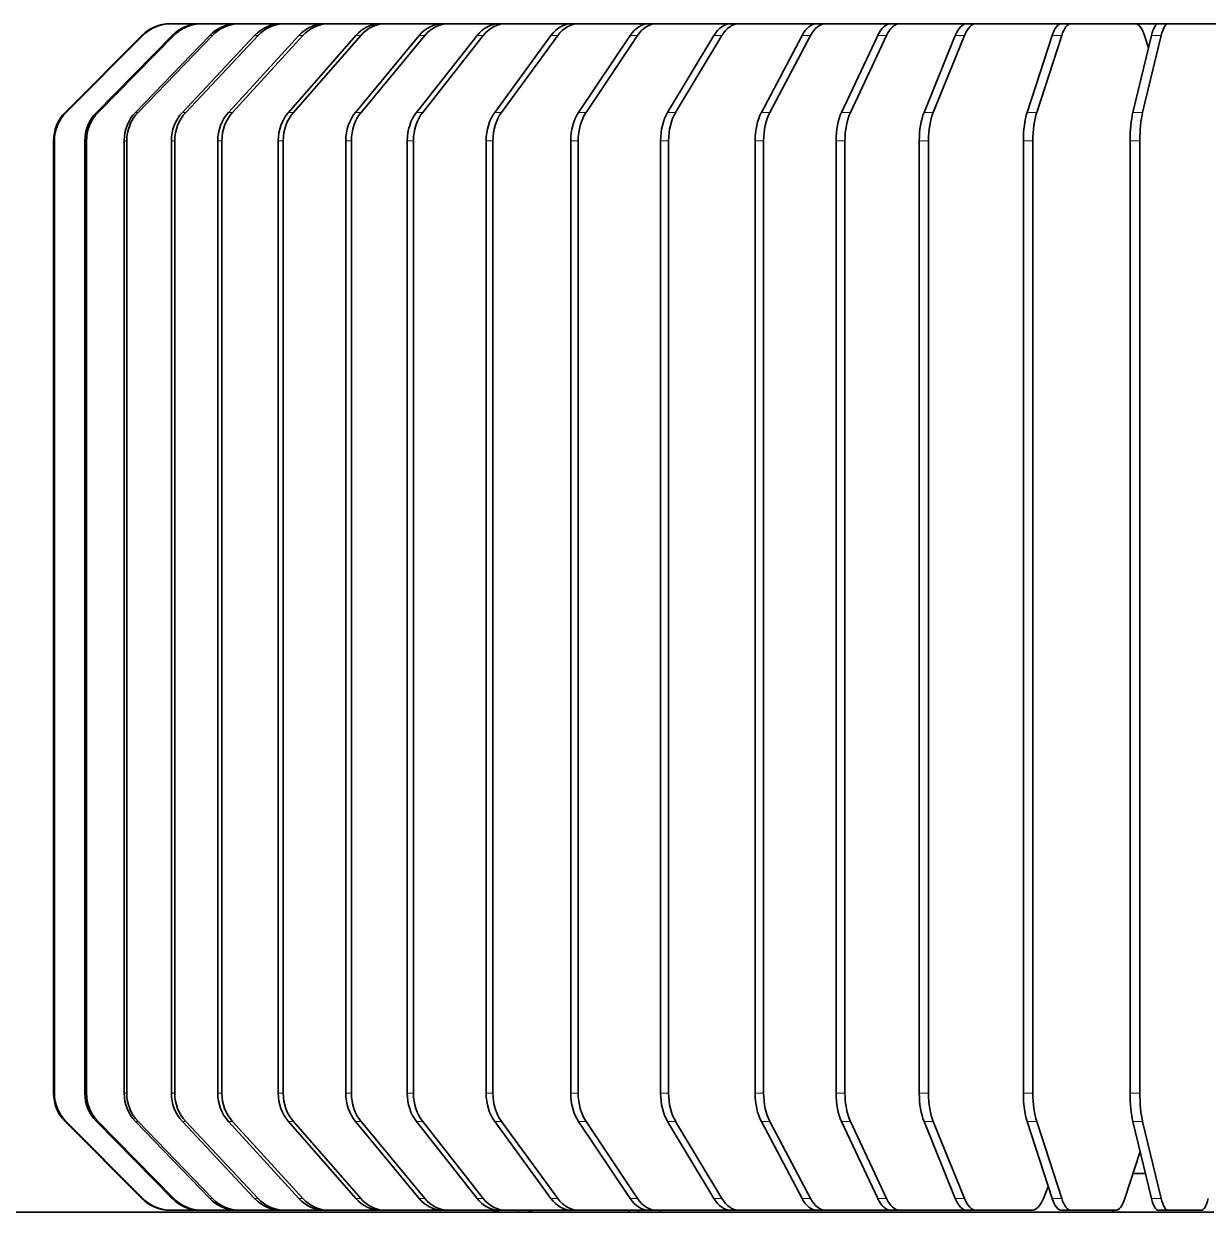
# Model space of a CAD drawing. Header units: inches. Extents: x 193287 to 241687, y 437648 to 550079.
# Drawn here: x 234324.73 to 234366.02, y 469786.59 to 469828.03 of the extents above; entities that cross this region are included whole.
import ezdxf

# ---------------------------------------------------------------- set-up
doc = ezdxf.new("R2010")
doc.units = ezdxf.units.IN
doc.header["$MEASUREMENT"] = 0
doc.layers.add('CQ Light Elevation', color=4, linetype='Continuous')
doc.layers.add('CQ SPOT DETAIL DIMENSION', color=9, linetype='Continuous')
doc.layers.add('CQ Lighting', color=5, linetype='Continuous', lineweight=0)

# ---------------------------------------------------------------- blocks, each defined once
blk = doc.blocks.new('T.HC0E0.HQ12 side 1')
at = {"layer": 'CQ Lighting', "color": 1, "lineweight": 35, "ltscale": 0.001089}
for p, q in [((441426.61, 518936.818), (441426.567, 518936.818)), ((441426.567, 518877.718), (441426.61, 518877.718))]:
    blk.add_line(p, q, dxfattribs=at)
at = {"layer": 'CQ Lighting', "color": 1, "lineweight": 35, "ltscale": 0.036159}
blk.add_line((441428.057, 518936.818), (441426.61, 518936.818), dxfattribs=at)
at = {"layer": 'CQ Lighting', "color": 1, "lineweight": 35, "ltscale": 0.002171}
for p, q in [((441428.144, 518936.818), (441428.057, 518936.818)), ((441428.057, 518877.718), (441428.144, 518877.718))]:
    blk.add_line(p, q, dxfattribs=at)
at = {"layer": 'CQ Lighting', "color": 1, "lineweight": 35, "ltscale": 0.044035}
blk.add_line((441429.905, 518936.818), (441428.144, 518936.818), dxfattribs=at)
at = {"layer": 'CQ Lighting', "color": 1, "lineweight": 35, "ltscale": 0.003235}
for p, q in [((441430.034, 518936.818), (441429.905, 518936.818)), ((441429.905, 518877.718), (441430.034, 518877.718))]:
    blk.add_line(p, q, dxfattribs=at)
at = {"layer": 'CQ Lighting', "color": 1, "lineweight": 35, "ltscale": 0.051704}
blk.add_line((441432.103, 518936.818), (441430.034, 518936.818), dxfattribs=at)
at = {"layer": 'CQ Lighting', "color": 1, "lineweight": 35, "ltscale": 0.004275}
for p, q in [((441432.274, 518936.818), (441432.103, 518936.818)), ((441432.103, 518877.718), (441432.274, 518877.718))]:
    blk.add_line(p, q, dxfattribs=at)
at = {"layer": 'CQ Lighting', "color": 1, "lineweight": 35, "ltscale": 0.119439}
blk.add_line((441437.051, 518936.818), (441432.274, 518936.818), dxfattribs=at)
at = {"layer": 'CQ Lighting', "color": 1, "lineweight": 35, "ltscale": 0.005084}
for p, q in [((441434.467, 518936.818), (441434.264, 518936.818)), ((441434.264, 518877.718), (441434.467, 518877.718))]:
    blk.add_line(p, q, dxfattribs=at)
at = {"layer": 'CQ Lighting', "color": 1, "lineweight": 35, "ltscale": 0.14194}
blk.add_line((441440.145, 518936.818), (441434.467, 518936.818), dxfattribs=at)
at = {"layer": 'CQ Lighting', "color": 1, "lineweight": 35, "ltscale": 0.00606}
for p, q in [((441437.294, 518936.818), (441437.051, 518936.818)), ((441437.051, 518877.718), (441437.294, 518877.718))]:
    blk.add_line(p, q, dxfattribs=at)
at = {"layer": 'CQ Lighting', "color": 1, "lineweight": 35, "ltscale": 0.141899}
blk.add_line((441442.97, 518936.818), (441437.294, 518936.818), dxfattribs=at)
at = {"layer": 'CQ Lighting', "color": 1, "lineweight": 35, "ltscale": 0.00699}
for p, q in [((441440.425, 518936.818), (441440.145, 518936.818)), ((441440.145, 518877.718), (441440.425, 518877.718))]:
    blk.add_line(p, q, dxfattribs=at)
at = {"layer": 'CQ Lighting', "color": 1, "lineweight": 35, "ltscale": 0.204008}
blk.add_line((441448.585, 518936.818), (441440.425, 518936.818), dxfattribs=at)
at = {"layer": 'CQ Lighting', "color": 1, "lineweight": 35, "ltscale": 0.007696}
for p, q in [((441443.277, 518936.818), (441442.97, 518936.818)), ((441442.97, 518877.718), (441443.277, 518877.718))]:
    blk.add_line(p, q, dxfattribs=at)
at = {"layer": 'CQ Lighting', "color": 1, "lineweight": 35, "ltscale": 0.193913}
blk.add_line((441451.034, 518936.818), (441443.277, 518936.818), dxfattribs=at)
at = {"layer": 'CQ Lighting', "color": 1, "lineweight": 35, "ltscale": 0.008525}
for p, q in [((441446.909, 518936.818), (441446.568, 518936.818)), ((441446.568, 518877.718), (441446.909, 518877.718))]:
    blk.add_line(p, q, dxfattribs=at)
at = {"layer": 'CQ Lighting', "color": 1, "lineweight": 35, "ltscale": 0.179971}
blk.add_line((441454.108, 518936.818), (441446.909, 518936.818), dxfattribs=at)
at = {"layer": 'CQ Lighting', "color": 1, "lineweight": 35, "ltscale": 0.009289}
for p, q in [((441450.791, 518936.818), (441450.419, 518936.818)), ((441450.419, 518877.718), (441450.791, 518877.718))]:
    blk.add_line(p, q, dxfattribs=at)
at = {"layer": 'CQ Lighting', "color": 1, "lineweight": 35, "ltscale": 0.164659}
blk.add_line((441457.377, 518936.818), (441450.791, 518936.818), dxfattribs=at)
at = {"layer": 'CQ Lighting', "color": 1, "lineweight": 35, "ltscale": 0.009983}
for p, q in [((441454.901, 518936.818), (441454.501, 518936.818)), ((441454.501, 518877.718), (441454.901, 518877.718))]:
    blk.add_line(p, q, dxfattribs=at)
at = {"layer": 'CQ Lighting', "color": 1, "lineweight": 35, "ltscale": 0.148094}
blk.add_line((441460.824, 518936.818), (441454.901, 518936.818), dxfattribs=at)
at = {"layer": 'CQ Lighting', "color": 1, "lineweight": 35, "ltscale": 0.010601}
for p, q in [((441459.216, 518936.818), (441458.792, 518936.818)), ((441458.792, 518877.718), (441459.216, 518877.718))]:
    blk.add_line(p, q, dxfattribs=at)
at = {"layer": 'CQ Lighting', "color": 1, "lineweight": 35, "ltscale": 0.130402}
blk.add_line((441464.432, 518936.818), (441459.216, 518936.818), dxfattribs=at)
at = {"layer": 'CQ Lighting', "color": 1, "lineweight": 35, "ltscale": 0.011037}
for p, q in [((441462.912, 518936.818), (441462.47, 518936.818)), ((441462.47, 518877.718), (441462.912, 518877.718))]:
    blk.add_line(p, q, dxfattribs=at)
at = {"layer": 'CQ Lighting', "color": 1, "lineweight": 35, "ltscale": 0.115527}
blk.add_line((441467.533, 518936.818), (441462.912, 518936.818), dxfattribs=at)
at = {"layer": 'CQ Lighting', "color": 1, "lineweight": 35, "ltscale": 0.011419}
for p, q in [((441466.706, 518936.818), (441466.249, 518936.818)), ((441466.249, 518877.718), (441466.706, 518877.718))]:
    blk.add_line(p, q, dxfattribs=at)
at = {"layer": 'CQ Lighting', "color": 1, "lineweight": 35, "ltscale": 0.100089}
blk.add_line((441470.709, 518936.818), (441466.706, 518936.818), dxfattribs=at)
at = {"layer": 'CQ Lighting', "color": 1, "lineweight": 35, "ltscale": 0.006295}
blk.add_line((441470.961, 518936.818), (441470.709, 518936.818), dxfattribs=at)
blk.add_line((441470.961, 518936.818), (441470.709, 518936.818), dxfattribs=at)
blk.add_line((441470.961, 518936.818), (441470.709, 518936.818), dxfattribs=at)
blk.add_line((441470.961, 518936.818), (441470.709, 518936.818), dxfattribs=at)
blk.add_line((441470.961, 518936.818), (441470.709, 518936.818), dxfattribs=at)
blk.add_line((441470.961, 518936.818), (441470.709, 518936.818), dxfattribs=at)
blk.add_line((441470.961, 518936.818), (441470.709, 518936.818), dxfattribs=at)
blk.add_line((441470.961, 518936.818), (441470.709, 518936.818), dxfattribs=at)
blk.add_line((441470.961, 518936.818), (441470.709, 518936.818), dxfattribs=at)
blk.add_line((441470.961, 518936.818), (441470.709, 518936.818), dxfattribs=at)
blk.add_line((441470.961, 518936.818), (441470.709, 518936.818), dxfattribs=at)
blk.add_line((441470.961, 518936.818), (441470.709, 518936.818), dxfattribs=at)
blk.add_line((441470.961, 518936.818), (441470.709, 518936.818), dxfattribs=at)
at = {"layer": 'CQ Lighting', "color": 1, "lineweight": 35, "ltscale": 0.011819}
for p, q in [((441471.434, 518936.818), (441470.961, 518936.818)), ((441470.961, 518877.718), (441471.434, 518877.718))]:
    blk.add_line(p, q, dxfattribs=at)
at = {"layer": 'CQ Lighting', "color": 1, "lineweight": 35, "ltscale": 0.080116}
blk.add_line((441474.639, 518936.818), (441471.434, 518936.818), dxfattribs=at)
at = {"layer": 'CQ Lighting', "color": 1, "lineweight": 35, "ltscale": 0.028757}
blk.add_line((441475.789, 518936.818), (441474.639, 518936.818), dxfattribs=at)
blk.add_line((441475.789, 518936.818), (441474.639, 518936.818), dxfattribs=at)
blk.add_line((441475.789, 518936.818), (441474.639, 518936.818), dxfattribs=at)
blk.add_line((441475.789, 518936.818), (441474.639, 518936.818), dxfattribs=at)
blk.add_line((441475.789, 518936.818), (441474.639, 518936.818), dxfattribs=at)
blk.add_line((441475.789, 518936.818), (441474.639, 518936.818), dxfattribs=at)
blk.add_line((441475.789, 518936.818), (441474.639, 518936.818), dxfattribs=at)
blk.add_line((441475.789, 518936.818), (441474.639, 518936.818), dxfattribs=at)
blk.add_line((441475.789, 518936.818), (441474.639, 518936.818), dxfattribs=at)
blk.add_line((441475.789, 518936.818), (441474.639, 518936.818), dxfattribs=at)
blk.add_line((441475.789, 518936.818), (441474.639, 518936.818), dxfattribs=at)
blk.add_line((441475.789, 518936.818), (441474.639, 518936.818), dxfattribs=at)
blk.add_line((441475.789, 518936.818), (441474.639, 518936.818), dxfattribs=at)
blk.add_line((441475.789, 518936.818), (441474.639, 518936.818), dxfattribs=at)
at = {"layer": 'CQ Lighting', "color": 1, "lineweight": 35, "ltscale": 0.012129}
for p, q in [((441476.274, 518936.818), (441475.789, 518936.818)), ((441475.789, 518877.718), (441476.274, 518877.718))]:
    blk.add_line(p, q, dxfattribs=at)
at = {"layer": 'CQ Lighting', "color": 1, "lineweight": 35, "ltscale": 0.059532}
blk.add_line((441478.655, 518936.818), (441476.274, 518936.818), dxfattribs=at)
at = {"layer": 'CQ Lighting', "color": 1, "lineweight": 35, "ltscale": 0.135098}
for p, q in [((441425.158, 518936.232), (441421.344, 518932.404)), ((441425.158, 518936.232), (441421.344, 518932.404)), ((441425.202, 518936.232), (441421.388, 518932.404)), ((441425.158, 518878.304), (441421.344, 518882.132)), ((441425.202, 518878.304), (441421.388, 518882.132))]:
    blk.add_line(p, q, dxfattribs=at)
at = {"layer": 'CQ Lighting', "color": 1, "lineweight": 35, "ltscale": 0.134331}
for p, q in [((441426.664, 518936.232), (441422.894, 518932.404)), ((441426.751, 518936.232), (441422.981, 518932.404)), ((441426.664, 518878.304), (441422.894, 518882.132)), ((441426.751, 518878.304), (441422.981, 518882.132))]:
    blk.add_line(p, q, dxfattribs=at)
at = {"layer": 'CQ Lighting', "color": 1, "lineweight": 35, "ltscale": 0.133069}
for p, q in [((441428.539, 518936.232), (441424.841, 518932.404)), ((441428.668, 518936.232), (441424.97, 518932.404)), ((441428.539, 518878.304), (441424.841, 518882.132)), ((441428.668, 518878.304), (441424.97, 518882.132))]:
    blk.add_line(p, q, dxfattribs=at)
at = {"layer": 'CQ Lighting', "color": 1, "lineweight": 13, "ltscale": 0.001089}
for p, q in [((441425.202, 518936.232), (441425.158, 518936.232)), ((441421.388, 518932.404), (441421.344, 518932.404)), ((441420.804, 518930.99), (441420.761, 518930.99)), ((441420.761, 518883.546), (441420.804, 518883.546)), ((441421.344, 518882.132), (441421.388, 518882.132)), ((441425.158, 518878.304), (441425.202, 518878.304))]:
    blk.add_line(p, q, dxfattribs=at)
at = {"layer": 'CQ Lighting', "color": 1, "lineweight": 13, "ltscale": 0.002171}
for p, q in [((441426.751, 518936.232), (441426.664, 518936.232)), ((441422.981, 518932.404), (441422.894, 518932.404)), ((441422.404, 518930.99), (441422.317, 518930.99)), ((441422.317, 518883.546), (441422.404, 518883.546)), ((441422.894, 518882.132), (441422.981, 518882.132)), ((441426.664, 518878.304), (441426.751, 518878.304))]:
    blk.add_line(p, q, dxfattribs=at)
at = {"layer": 'CQ Lighting', "color": 1, "lineweight": 35, "ltscale": 0.131337}
for p, q in [((441430.774, 518936.232), (441427.176, 518932.404)), ((441430.945, 518936.232), (441427.347, 518932.404)), ((441430.774, 518878.304), (441427.176, 518882.132)), ((441430.945, 518878.304), (441427.347, 518882.132))]:
    blk.add_line(p, q, dxfattribs=at)
at = {"layer": 'CQ Lighting', "color": 1, "lineweight": 13, "ltscale": 0.003235}
for p, q in [((441428.668, 518936.232), (441428.539, 518936.232)), ((441424.97, 518932.404), (441424.841, 518932.404)), ((441424.405, 518930.99), (441424.275, 518930.99)), ((441424.275, 518883.546), (441424.405, 518883.546)), ((441424.841, 518882.132), (441424.97, 518882.132)), ((441428.539, 518878.304), (441428.668, 518878.304))]:
    blk.add_line(p, q, dxfattribs=at)
at = {"layer": 'CQ Lighting', "color": 1, "lineweight": 35, "ltscale": 0.129637}
blk.add_line((441432.972, 518936.232), (441429.475, 518932.404), dxfattribs=at)
at = {"layer": 'CQ Lighting', "color": 1, "lineweight": 35, "ltscale": 0.129636}
for p, q in [((441433.175, 518936.232), (441429.678, 518932.404)), ((441432.972, 518878.304), (441429.475, 518882.132)), ((441433.175, 518878.304), (441429.678, 518882.132))]:
    blk.add_line(p, q, dxfattribs=at)
at = {"layer": 'CQ Lighting', "color": 1, "lineweight": 13, "ltscale": 0.004275}
for p, q in [((441430.945, 518936.232), (441430.774, 518936.232)), ((441427.347, 518932.404), (441427.176, 518932.404)), ((441426.797, 518930.99), (441426.626, 518930.99)), ((441426.626, 518883.546), (441426.797, 518883.546)), ((441427.176, 518882.132), (441427.347, 518882.132)), ((441430.774, 518878.304), (441430.945, 518878.304))]:
    blk.add_line(p, q, dxfattribs=at)
at = {"layer": 'CQ Lighting', "color": 1, "lineweight": 35, "ltscale": 0.127153}
for p, q in [((441435.814, 518936.232), (441432.466, 518932.404)), ((441436.057, 518936.232), (441432.708, 518932.404)), ((441435.814, 518878.304), (441432.466, 518882.132)), ((441436.057, 518878.304), (441432.708, 518882.132))]:
    blk.add_line(p, q, dxfattribs=at)
at = {"layer": 'CQ Lighting', "color": 1, "lineweight": 13, "ltscale": 0.005084}
for p, q in [((441433.175, 518936.232), (441432.972, 518936.232)), ((441429.678, 518932.404), (441429.475, 518932.404)), ((441429.143, 518930.99), (441428.94, 518930.99)), ((441428.94, 518883.546), (441429.143, 518883.546)), ((441429.475, 518882.132), (441429.678, 518882.132)), ((441432.972, 518878.304), (441433.175, 518878.304))]:
    blk.add_line(p, q, dxfattribs=at)
at = {"layer": 'CQ Lighting', "color": 1, "lineweight": 35, "ltscale": 0.124325}
for p, q in [((441438.973, 518936.232), (441435.799, 518932.404)), ((441439.252, 518936.232), (441436.078, 518932.404)), ((441438.973, 518878.304), (441435.799, 518882.132))]:
    blk.add_line(p, q, dxfattribs=at)
at = {"layer": 'CQ Lighting', "color": 1, "lineweight": 13, "ltscale": 0.00606}
for p, q in [((441436.057, 518936.232), (441435.814, 518936.232)), ((441432.708, 518932.404), (441432.466, 518932.404)), ((441432.196, 518930.99), (441431.954, 518930.99)), ((441431.954, 518883.546), (441432.196, 518883.546)), ((441432.466, 518882.132), (441432.708, 518882.132)), ((441435.814, 518878.304), (441436.057, 518878.304))]:
    blk.add_line(p, q, dxfattribs=at)
at = {"layer": 'CQ Lighting', "color": 1, "lineweight": 35, "ltscale": 0.121856}
for p, q in [((441441.855, 518936.232), (441438.838, 518932.404)), ((441442.163, 518936.232), (441439.146, 518932.404)), ((441441.855, 518878.304), (441438.838, 518882.132)), ((441442.163, 518878.304), (441439.146, 518882.132))]:
    blk.add_line(p, q, dxfattribs=at)
at = {"layer": 'CQ Lighting', "color": 1, "lineweight": 13, "ltscale": 0.00699}
for p, q in [((441439.252, 518936.232), (441438.973, 518936.232)), ((441436.078, 518932.404), (441435.799, 518932.404)), ((441435.593, 518930.99), (441435.313, 518930.99)), ((441435.313, 518883.546), (441435.593, 518883.546)), ((441435.799, 518882.132), (441436.078, 518882.132)), ((441438.973, 518878.304), (441439.252, 518878.304))]:
    blk.add_line(p, q, dxfattribs=at)
at = {"layer": 'CQ Lighting', "color": 1, "lineweight": 13, "ltscale": 0.007696}
for p, q in [((441442.163, 518936.232), (441441.855, 518936.232)), ((441439.146, 518932.404), (441438.838, 518932.404)), ((441438.685, 518930.99), (441438.377, 518930.99)), ((441438.377, 518883.546), (441438.685, 518883.546)), ((441438.838, 518882.132), (441439.146, 518882.132)), ((441441.855, 518878.304), (441442.163, 518878.304))]:
    blk.add_line(p, q, dxfattribs=at)
at = {"layer": 'CQ Lighting', "color": 1, "lineweight": 35, "ltscale": 0.118576}
for p, q in [((441445.533, 518936.232), (441442.733, 518932.404)), ((441445.874, 518936.232), (441443.074, 518932.404)), ((441445.533, 518878.304), (441442.733, 518882.132)), ((441445.874, 518878.304), (441443.074, 518882.132))]:
    blk.add_line(p, q, dxfattribs=at)
at = {"layer": 'CQ Lighting', "color": 1, "lineweight": 13, "ltscale": 0.008525}
for p, q in [((441445.874, 518936.232), (441445.533, 518936.232)), ((441443.074, 518932.404), (441442.733, 518932.404)), ((441442.646, 518930.99), (441442.305, 518930.99)), ((441442.305, 518883.546), (441442.646, 518883.546)), ((441442.733, 518882.132), (441443.074, 518882.132)), ((441445.533, 518878.304), (441445.874, 518878.304))]:
    blk.add_line(p, q, dxfattribs=at)
at = {"layer": 'CQ Lighting', "color": 1, "lineweight": 35, "ltscale": 0.115161}
for p, q in [((441449.473, 518936.232), (441446.911, 518932.404)), ((441449.845, 518936.232), (441447.283, 518932.404)), ((441449.473, 518878.304), (441446.911, 518882.132)), ((441449.845, 518878.304), (441447.283, 518882.132))]:
    blk.add_line(p, q, dxfattribs=at)
at = {"layer": 'CQ Lighting', "color": 1, "lineweight": 13, "ltscale": 0.009289}
for p, q in [((441449.845, 518936.232), (441449.473, 518936.232)), ((441447.283, 518932.404), (441446.911, 518932.404)), ((441446.891, 518930.99), (441446.519, 518930.99)), ((441446.519, 518883.546), (441446.891, 518883.546)), ((441446.911, 518882.132), (441447.283, 518882.132)), ((441449.473, 518878.304), (441449.845, 518878.304))]:
    blk.add_line(p, q, dxfattribs=at)
at = {"layer": 'CQ Lighting', "color": 1, "lineweight": 35, "ltscale": 0.111706}
for p, q in [((441453.65, 518936.232), (441451.346, 518932.404)), ((441454.049, 518936.232), (441451.745, 518932.404)), ((441453.65, 518878.304), (441451.346, 518882.132)), ((441454.049, 518878.304), (441451.745, 518882.132))]:
    blk.add_line(p, q, dxfattribs=at)
at = {"layer": 'CQ Lighting', "color": 1, "lineweight": 13, "ltscale": 0.009983}
for p, q in [((441454.049, 518936.232), (441453.65, 518936.232)), ((441451.745, 518932.404), (441451.346, 518932.404)), ((441451.393, 518930.99), (441450.994, 518930.99)), ((441450.994, 518883.546), (441451.393, 518883.546)), ((441451.346, 518882.132), (441451.745, 518882.132)), ((441453.65, 518878.304), (441454.049, 518878.304))]:
    blk.add_line(p, q, dxfattribs=at)
at = {"layer": 'CQ Lighting', "color": 1, "lineweight": 35, "ltscale": 0.108319}
for p, q in [((441458.042, 518936.232), (441456.013, 518932.404)), ((441458.466, 518936.232), (441456.437, 518932.404))]:
    blk.add_line(p, q, dxfattribs=at)
at = {"layer": 'CQ Lighting', "color": 1, "lineweight": 13, "ltscale": 0.010601}
for p, q in [((441458.466, 518936.232), (441458.042, 518936.232)), ((441456.437, 518932.404), (441456.013, 518932.404)), ((441456.127, 518930.99), (441455.703, 518930.99)), ((441455.703, 518883.546), (441456.127, 518883.546)), ((441456.013, 518882.132), (441456.437, 518882.132)), ((441458.042, 518878.304), (441458.466, 518878.304))]:
    blk.add_line(p, q, dxfattribs=at)
at = {"layer": 'CQ Lighting', "color": 1, "lineweight": 35, "ltscale": 0.105733}
for p, q in [((441461.807, 518936.232), (441460.009, 518932.404)), ((441461.807, 518878.304), (441460.009, 518882.132)), ((441462.248, 518878.304), (441460.451, 518882.132))]:
    blk.add_line(p, q, dxfattribs=at)
at = {"layer": 'CQ Lighting', "color": 1, "lineweight": 35, "ltscale": 0.105734}
blk.add_line((441462.248, 518936.232), (441460.451, 518932.404), dxfattribs=at)
at = {"layer": 'CQ Lighting', "color": 1, "lineweight": 13, "ltscale": 0.011037}
for p, q in [((441462.248, 518936.232), (441461.807, 518936.232)), ((441460.451, 518932.404), (441460.009, 518932.404)), ((441460.176, 518930.99), (441459.734, 518930.99)), ((441459.734, 518883.546), (441460.176, 518883.546)), ((441460.009, 518882.132), (441460.451, 518882.132)), ((441461.807, 518878.304), (441462.248, 518878.304))]:
    blk.add_line(p, q, dxfattribs=at)
at = {"layer": 'CQ Lighting', "color": 1, "lineweight": 35, "ltscale": 0.103325}
for p, q in [((441465.674, 518936.232), (441464.117, 518932.404)), ((441466.131, 518936.232), (441464.573, 518932.404)), ((441465.674, 518878.304), (441464.117, 518882.132)), ((441466.131, 518878.304), (441464.573, 518882.132))]:
    blk.add_line(p, q, dxfattribs=at)
at = {"layer": 'CQ Lighting', "color": 1, "lineweight": 13, "ltscale": 0.011419}
for p, q in [((441466.131, 518936.232), (441465.674, 518936.232)), ((441464.573, 518932.404), (441464.117, 518932.404)), ((441464.335, 518930.99), (441463.878, 518930.99)), ((441463.878, 518883.546), (441464.335, 518883.546)), ((441464.117, 518882.132), (441464.573, 518882.132)), ((441465.674, 518878.304), (441466.131, 518878.304))]:
    blk.add_line(p, q, dxfattribs=at)
at = {"layer": 'CQ Lighting', "color": 1, "lineweight": 35, "ltscale": 0.100655}
for p, q in [((441470.501, 518936.232), (441469.254, 518932.404)), ((441470.974, 518936.232), (441469.727, 518932.404)), ((441470.501, 518878.304), (441469.254, 518882.132)), ((441470.974, 518878.304), (441469.727, 518882.132))]:
    blk.add_line(p, q, dxfattribs=at)
at = {"layer": 'CQ Lighting', "color": 1, "lineweight": 13, "ltscale": 0.011819}
for p, q in [((441470.974, 518936.232), (441470.501, 518936.232)), ((441469.727, 518932.404), (441469.254, 518932.404)), ((441469.536, 518930.99), (441469.064, 518930.99)), ((441469.064, 518883.546), (441469.536, 518883.546)), ((441469.254, 518882.132), (441469.727, 518882.132)), ((441470.501, 518878.304), (441470.974, 518878.304))]:
    blk.add_line(p, q, dxfattribs=at)
at = {"layer": 'CQ Lighting', "color": 1, "lineweight": 35, "ltscale": 0.098472}
for p, q in [((441475.447, 518936.232), (441474.521, 518932.404)), ((441475.932, 518936.232), (441475.006, 518932.404)), ((441475.447, 518878.304), (441474.521, 518882.132)), ((441475.932, 518878.304), (441475.006, 518882.132))]:
    blk.add_line(p, q, dxfattribs=at)
at = {"layer": 'CQ Lighting', "color": 1, "lineweight": 35, "ltscale": 0.01611}
blk.add_line((441475.099, 518936.232), (441475.299, 518935.619), dxfattribs=at)
at = {"layer": 'CQ Lighting', "color": 1, "lineweight": 13, "ltscale": 0.012129}
for p, q in [((441475.932, 518936.232), (441475.447, 518936.232)), ((441475.006, 518932.404), (441474.521, 518932.404)), ((441474.864, 518930.99), (441474.379, 518930.99)), ((441474.379, 518883.546), (441474.864, 518883.546)), ((441474.521, 518882.132), (441475.006, 518882.132)), ((441475.447, 518878.304), (441475.932, 518878.304))]:
    blk.add_line(p, q, dxfattribs=at)
at = {"layer": 'CQ Lighting', "color": 1, "lineweight": 35}
for p, q in [((441420.761, 518883.546), (441420.761, 518930.99)), ((441420.804, 518930.99), (441420.804, 518883.546)), ((441422.317, 518883.546), (441422.317, 518930.99)), ((441422.404, 518930.99), (441422.404, 518883.546)), ((441424.275, 518883.546), (441424.275, 518930.99)), ((441424.405, 518930.99), (441424.405, 518883.546)), ((441426.626, 518883.546), (441426.626, 518930.99)), ((441426.797, 518930.99), (441426.797, 518883.546)), ((441428.94, 518883.546), (441428.94, 518930.99)), ((441429.143, 518930.99), (441429.143, 518883.546)), ((441431.954, 518883.546), (441431.954, 518930.99)), ((441432.196, 518930.99), (441432.196, 518883.546)), ((441435.313, 518883.546), (441435.313, 518930.99)), ((441435.593, 518930.99), (441435.593, 518883.546)), ((441438.377, 518883.546), (441438.377, 518930.99)), ((441438.685, 518930.99), (441438.685, 518883.546)), ((441442.305, 518883.546), (441442.305, 518930.99)), ((441442.646, 518930.99), (441442.646, 518883.546)), ((441446.519, 518883.546), (441446.519, 518930.99)), ((441446.891, 518930.99), (441446.891, 518883.546)), ((441450.994, 518883.546), (441450.994, 518930.99)), ((441451.393, 518930.99), (441451.393, 518883.546)), ((441455.703, 518883.546), (441455.703, 518930.99)), ((441456.127, 518930.99), (441456.127, 518883.546)), ((441459.734, 518883.546), (441459.734, 518930.99)), ((441460.176, 518930.99), (441460.176, 518883.546)), ((441463.878, 518883.546), (441463.878, 518930.99)), ((441464.335, 518930.99), (441464.335, 518883.546)), ((441469.064, 518883.546), (441469.064, 518930.99)), ((441469.536, 518930.99), (441469.536, 518883.546)), ((441474.379, 518883.546), (441474.379, 518930.99)), ((441474.864, 518930.99), (441474.864, 518883.546)), ((441478.549, 518877.618), (441415.989, 518877.618))]:
    blk.add_line(p, q, dxfattribs=at)
at = {"layer": 'CQ Lighting', "color": 1, "lineweight": 35, "ltscale": 0.124324}
blk.add_line((441439.252, 518878.304), (441436.078, 518882.132), dxfattribs=at)
at = {"layer": 'CQ Lighting', "color": 1, "lineweight": 35, "ltscale": 0.108318}
for p, q in [((441458.042, 518878.304), (441456.013, 518882.132)), ((441458.466, 518878.304), (441456.437, 518882.132))]:
    blk.add_line(p, q, dxfattribs=at)
at = {"layer": 'CQ Lighting', "color": 1, "lineweight": 35, "ltscale": 0.06136}
blk.add_line((441474.882, 518880.638), (441474.122, 518878.304), dxfattribs=at)
at = {"layer": 'CQ Lighting', "color": 1, "lineweight": 35, "ltscale": 0.015457}
blk.add_line((441475.145, 518879.547), (441474.527, 518879.547), dxfattribs=at)
at = {"layer": 'CQ Lighting', "color": 1, "lineweight": 35, "ltscale": 0.016083}
blk.add_line((441470.307, 518878.9), (441470.064, 518878.304), dxfattribs=at)
at = {"layer": 'CQ Lighting', "color": 1, "lineweight": 35, "ltscale": 0.036069}
blk.add_line((441428.053, 518877.718), (441426.61, 518877.718), dxfattribs=at)
at = {"layer": 'CQ Lighting', "color": 1, "lineweight": 35, "ltscale": 0.043948}
blk.add_line((441429.902, 518877.718), (441428.144, 518877.718), dxfattribs=at)
at = {"layer": 'CQ Lighting', "color": 1, "lineweight": 35, "ltscale": 0.051621}
blk.add_line((441432.099, 518877.718), (441430.034, 518877.718), dxfattribs=at)
at = {"layer": 'CQ Lighting', "color": 1, "lineweight": 35, "ltscale": 0.00053}
for p, q in [((441430.595, 518877.618), (441430.574, 518877.618)), ((441437.484, 518877.618), (441437.505, 518877.618))]:
    blk.add_line(p, q, dxfattribs=at)
at = {"layer": 'CQ Lighting', "color": 1, "lineweight": 35, "ltscale": 0.049688}
blk.add_line((441434.261, 518877.718), (441432.274, 518877.718), dxfattribs=at)
at = {"layer": 'CQ Lighting', "color": 1, "lineweight": 35, "ltscale": 0.06452}
blk.add_line((441437.048, 518877.718), (441434.467, 518877.718), dxfattribs=at)
at = {"layer": 'CQ Lighting', "color": 1, "lineweight": 35, "ltscale": 0.071216}
blk.add_line((441440.142, 518877.718), (441437.294, 518877.718), dxfattribs=at)
at = {"layer": 'CQ Lighting', "color": 1, "lineweight": 35, "ltscale": 0.063567}
blk.add_line((441442.967, 518877.718), (441440.425, 518877.718), dxfattribs=at)
at = {"layer": 'CQ Lighting', "color": 1, "lineweight": 35, "ltscale": 0.011042}
blk.add_line((441443.004, 518877.718), (441442.574, 518877.618), dxfattribs=at)
at = {"layer": 'CQ Lighting', "color": 1, "lineweight": 35, "ltscale": 0.0822}
blk.add_line((441446.565, 518877.718), (441443.277, 518877.718), dxfattribs=at)
at = {"layer": 'CQ Lighting', "color": 1, "lineweight": 13, "ltscale": 0.012678}
blk.add_line((441444.273, 518877.618), (441444.77, 518877.718), dxfattribs=at)
at = {"layer": 'CQ Lighting', "color": 1, "lineweight": 35, "ltscale": 0.087716}
blk.add_line((441450.417, 518877.718), (441446.909, 518877.718), dxfattribs=at)
at = {"layer": 'CQ Lighting', "color": 1, "lineweight": 13, "ltscale": 0.004466}
blk.add_line((441449.351, 518877.718), (441449.499, 518877.618), dxfattribs=at)
at = {"layer": 'CQ Lighting', "color": 1, "lineweight": 35, "ltscale": 0.092721}
blk.add_line((441454.5, 518877.718), (441450.791, 518877.718), dxfattribs=at)
at = {"layer": 'CQ Lighting', "color": 1, "lineweight": 35, "ltscale": 0.097243}
blk.add_line((441458.79, 518877.718), (441454.901, 518877.718), dxfattribs=at)
at = {"layer": 'CQ Lighting', "color": 1, "lineweight": 35, "ltscale": 0.081351}
blk.add_line((441462.47, 518877.718), (441459.216, 518877.718), dxfattribs=at)
at = {"layer": 'CQ Lighting', "color": 1, "lineweight": 35, "ltscale": 0.080317}
blk.add_line((441466.125, 518877.718), (441462.912, 518877.718), dxfattribs=at)
at = {"layer": 'CQ Lighting', "color": 1, "lineweight": 35, "ltscale": 0.069584}
blk.add_line((441469.489, 518877.718), (441466.706, 518877.718), dxfattribs=at)
at = {"layer": 'CQ Lighting', "color": 1, "lineweight": 35, "ltscale": 0.055698}
blk.add_line((441473.662, 518877.718), (441471.434, 518877.718), dxfattribs=at)
at = {"layer": 'CQ Lighting', "color": 1, "lineweight": 35, "ltscale": 0.0025}
blk.add_line((441473.539, 518877.718), (441473.539, 518877.618), dxfattribs=at)
at = {"layer": 'CQ Lighting', "color": 1, "lineweight": 35, "ltscale": 0.041388}
blk.add_line((441477.93, 518877.718), (441476.274, 518877.718), dxfattribs=at)
at = {"layer": 'CQ Lighting', "color": 1, "lineweight": 13}
for centre, radius, start, end in [((441444.93, 518876.737), 1.407, 135.54322, 141.20868), ((441451.067, 518875.848), 2.183, 121.02649, 125.79504), ((441450.403, 518877.267), 0.718, 29.28984, 38.94097)]:
    blk.add_arc(centre, radius, start, end, dxfattribs=at)
at = {"layer": 'CQ Lighting', "color": 1, "lineweight": 35}
for centre, major_axis, ratio, start_param, end_param in [((441426.567, 518934.818), (0, 2), 0.996195, 6.283185, 7.068583), ((441426.567, 518934.818), (0, -2), 0.996195, 3.141593, 3.926991), ((441426.61, 518934.818), (0, 2), 0.996195, 6.283185, 7.068583), ((441428.057, 518934.818), (0, 2), 0.984808, 6.283185, 7.068583), ((441428.144, 518934.818), (0, 2), 0.984808, 6.283185, 7.068583), ((441429.905, 518934.818), (0, 2), 0.965926, 6.283185, 7.068583), ((441430.034, 518934.818), (0, 2), 0.965926, 6.283185, 7.068583), ((441429.905, 518934.818), (0, -2), 0.965926, 3.141593, 3.147136), ((441432.103, 518934.818), (0, 2), 0.939693, 0, 0.785398), ((441432.274, 518934.818), (0, 2), 0.939693, 0, 0.785398), ((441432.103, 518934.818), (0, -2), 0.939693, 3.141593, 3.147677), ((441434.264, 518934.818), (0, 2), 0.913545, 0, 0.785398), ((441434.467, 518934.818), (0, 2), 0.913545, 0, 0.785398), ((441437.051, 518934.818), (0, 2), 0.87462, 6.283185, 7.068583), ((441437.294, 518934.818), (0, 2), 0.87462, 0, 0.785398), ((441437.75, 518934.818), (0, -2), 0.984808, 3.136572, 3.141593), ((441437.837, 518934.818), (0, -2), 0.984808, 3.135317, 3.141593), ((441440.145, 518934.818), (0, 2), 0.829038, 0, 0.785398), ((441440.425, 518934.818), (0, 2), 0.829038, 0, 0.785398), ((441439.413, 518934.818), (0, -2), 0.965926, 3.136041, 3.141593), ((441439.542, 518934.818), (0, -2), 0.965926, 3.135167, 3.141593), ((441441.352, 518934.818), (0, -2), 0.939693, 3.135593, 3.141593), ((441441.523, 518934.818), (0, -2), 0.939693, 3.134748, 3.141593), ((441442.97, 518934.818), (0, 2), 0.788011, 0, 0.785398), ((441443.277, 518934.818), (0, 2), 0.788011, 0, 0.785398), ((441446.568, 518934.818), (0, 2), 0.731354, 6.283185, 7.068583), ((441446.909, 518934.818), (0, 2), 0.731354, 6.283185, 7.068583), ((441450.419, 518934.818), (0, 2), 0.669131, 0, 0.785398), ((441450.791, 518934.818), (0, 2), 0.669131, 0, 0.785398), ((441454.501, 518934.818), (0, 2), 0.601815, 0, 0.785398), ((441454.901, 518934.818), (0, 2), 0.601815, 0, 0.785398), ((441458.792, 518934.818), (0, 2), 0.529919, 6.283185, 7.068583), ((441459.216, 518934.818), (0, 2), 0.529919, 6.283185, 7.068583), ((441462.47, 518934.818), (0, 2), 0.469472, 0, 0.785398), ((441462.912, 518934.818), (0, 2), 0.469472, 0, 0.785398), ((441466.249, 518934.818), (0, 2), 0.406737, 0, 0.785398), ((441466.706, 518934.818), (0, 2), 0.406737, 0, 0.785398), ((441470.961, 518934.818), (0, 2), 0.325568, 0, 0.785398), ((441470.709, 518934.818), (0, 2), 0.406737, 6.110392, 6.283185), ((441471.434, 518934.818), (0, 2), 0.325568, 0, 0.785398), ((441474.639, 518934.818), (0, 2), 0.325568, 5.497787, 6.283185), ((441475.789, 518934.818), (0, 2), 0.241922, 0, 0.785398), ((441476.274, 518934.818), (0, 2), 0.241922, 0, 0.785398), ((441422.753, 518930.99), (0, 2), 0.996195, 0.785398, 1.570796), ((441422.797, 518930.99), (0, 2), 0.996195, 0.785398, 1.570796), ((441424.287, 518930.99), (0, 2), 0.984808, 0.785398, 1.570796), ((441424.373, 518930.99), (0, 2), 0.984808, 0.785398, 1.570796), ((441426.207, 518930.99), (0, 2), 0.965926, 0.785398, 1.570796), ((441426.337, 518930.99), (0, 2), 0.965926, 0.785398, 1.570796), ((441428.505, 518930.99), (0, 2), 0.939693, 0.785398, 1.570796), ((441428.676, 518930.99), (0, 2), 0.939693, 0.785398, 1.570796), ((441430.767, 518930.99), (0, 2), 0.913545, 0.785398, 1.570796), ((441430.97, 518930.99), (0, 2), 0.913545, 0.785398, 1.570796), ((441433.703, 518930.99), (0, 2), 0.87462, 0.785398, 1.570796), ((441433.945, 518930.99), (0, 2), 0.87462, 0.785398, 1.570796), ((441436.971, 518930.99), (0, 2), 0.829038, 0.785398, 1.570796), ((441437.251, 518930.99), (0, 2), 0.829038, 0.785398, 1.570796), ((441439.953, 518930.99), (0, 2), 0.788011, 0.785398, 1.570796), ((441440.261, 518930.99), (0, 2), 0.788011, 0.785398, 1.570796), ((441443.768, 518930.99), (0, 2), 0.731354, 0.785398, 1.570796), ((441444.109, 518930.99), (0, 2), 0.731354, 0.785398, 1.570796), ((441447.858, 518930.99), (0, 2), 0.669131, 0.785398, 1.570796), ((441448.229, 518930.99), (0, 2), 0.669131, 0.785398, 1.570796), ((441452.197, 518930.99), (0, 2), 0.601815, 0.785398, 1.570796), ((441452.597, 518930.99), (0, 2), 0.601815, 0.785398, 1.570796), ((441456.763, 518930.99), (0, 2), 0.529919, 0.785398, 1.570796), ((441457.187, 518930.99), (0, 2), 0.529919, 0.785398, 1.570796), ((441460.673, 518930.99), (0, 2), 0.469472, 0.785398, 1.570796), ((441461.115, 518930.99), (0, 2), 0.469472, 0.785398, 1.570796), ((441464.692, 518930.99), (0, 2), 0.406737, 0.785398, 1.570796), ((441465.149, 518930.99), (0, 2), 0.406737, 0.785398, 1.570796), ((441469.715, 518930.99), (0, 2), 0.325568, 0.785398, 1.570796), ((441470.188, 518930.99), (0, 2), 0.325568, 0.785398, 1.570796), ((441474.863, 518930.99), (0, 2), 0.241922, 0.785398, 1.570796), ((441475.348, 518930.99), (0, 2), 0.241922, 0.785398, 1.570796), ((441422.753, 518883.546), (0, 2), 0.996195, 1.570796, 2.356194), ((441422.797, 518883.546), (0, 2), 0.996195, 1.570796, 2.356194), ((441424.287, 518883.546), (0, 2), 0.984808, 1.570796, 2.356194), ((441424.373, 518883.546), (0, 2), 0.984808, 1.570796, 2.356194), ((441426.207, 518883.546), (0, 2), 0.965926, 1.570796, 2.356194), ((441426.337, 518883.546), (0, 2), 0.965926, 1.570796, 2.356194), ((441428.505, 518883.546), (0, 2), 0.939693, 1.570796, 2.356194), ((441428.676, 518883.546), (0, 2), 0.939693, 1.570796, 2.356194), ((441430.767, 518883.546), (0, 2), 0.913545, 1.570796, 2.356194), ((441430.97, 518883.546), (0, 2), 0.913545, 1.570796, 2.356194), ((441433.703, 518883.546), (0, 2), 0.87462, 1.570796, 2.356194), ((441433.945, 518883.546), (0, 2), 0.87462, 1.570796, 2.356194), ((441436.971, 518883.546), (0, 2), 0.829038, 1.570796, 2.356194), ((441437.251, 518883.546), (0, 2), 0.829038, 1.570796, 2.356194), ((441439.953, 518883.546), (0, 2), 0.788011, 1.570796, 2.356194), ((441440.261, 518883.546), (0, 2), 0.788011, 1.570796, 2.356194), ((441443.768, 518883.546), (0, 2), 0.731354, 1.570796, 2.356194), ((441444.109, 518883.546), (0, 2), 0.731354, 1.570796, 2.356194), ((441447.858, 518883.546), (0, 2), 0.669131, 1.570796, 2.356194), ((441448.229, 518883.546), (0, 2), 0.669131, 1.570796, 2.356194), ((441452.197, 518883.546), (0, 2), 0.601815, 1.570796, 2.356194), ((441452.597, 518883.546), (0, 2), 0.601815, 1.570796, 2.356194), ((441456.763, 518883.546), (0, 2), 0.529919, 1.570796, 2.356194), ((441457.187, 518883.546), (0, 2), 0.529919, 1.570796, 2.356194), ((441460.673, 518883.546), (0, 2), 0.469472, 1.570796, 2.356194), ((441461.115, 518883.546), (0, 2), 0.469472, 1.570796, 2.356194), ((441464.692, 518883.546), (0, 2), 0.406737, 1.570796, 2.356194), ((441465.149, 518883.546), (0, 2), 0.406737, 1.570796, 2.356194), ((441469.715, 518883.546), (0, 2), 0.325568, 1.570796, 2.356194), ((441470.188, 518883.546), (0, 2), 0.325568, 1.570796, 2.356194), ((441474.863, 518883.546), (0, 2), 0.241922, 1.570796, 2.356194), ((441475.348, 518883.546), (0, 2), 0.241922, 1.570796, 2.356194), ((441426.567, 518879.718), (0, 2), 0.996195, 2.356194, 3.141593), ((441426.61, 518879.718), (0, 2), 0.996195, 2.356194, 3.141593), ((441428.057, 518879.718), (0, 2), 0.984808, 2.356194, 3.141593), ((441428.144, 518879.718), (0, 2), 0.984808, 2.356194, 3.141593), ((441429.905, 518879.718), (0, 2), 0.965926, 2.356194, 3.141593), ((441430.034, 518879.718), (0, 2), 0.965926, 2.356194, 3.141593), ((441432.103, 518879.718), (0, 2), 0.939693, 2.356194, 3.141593), ((441432.274, 518879.718), (0, 2), 0.939693, 2.356194, 3.141593), ((441434.264, 518879.718), (0, 2), 0.913545, 2.356194, 3.141593), ((441434.467, 518879.718), (0, 2), 0.913545, 2.356194, 3.141593), ((441437.051, 518879.718), (0, 2), 0.87462, 2.356194, 3.141593), ((441437.294, 518879.718), (0, 2), 0.87462, 2.356194, 3.141593), ((441440.145, 518879.718), (0, 2), 0.829038, 2.356194, 3.141593), ((441440.425, 518879.718), (0, 2), 0.829038, 2.356194, 3.141593), ((441442.97, 518879.718), (0, 2), 0.788011, 2.356194, 3.141593), ((441443.277, 518879.718), (0, 2), 0.788011, 2.356194, 3.141593), ((441446.568, 518879.718), (0, 2), 0.731354, 2.356194, 3.141593), ((441446.909, 518879.718), (0, 2), 0.731354, 2.356194, 3.141593), ((441450.419, 518879.718), (0, 2), 0.669131, 2.356194, 3.141593), ((441450.791, 518879.718), (0, 2), 0.669131, 2.356194, 3.141593), ((441454.501, 518879.718), (0, 2), 0.601815, 2.356194, 3.141593), ((441454.901, 518879.718), (0, 2), 0.601815, 2.356194, 3.141593), ((441458.792, 518879.718), (0, 2), 0.529919, 2.356194, 3.141593), ((441459.216, 518879.718), (0, 2), 0.529919, 2.356194, 3.141593), ((441462.47, 518879.718), (0, 2), 0.469472, 2.356194, 3.141593), ((441462.912, 518879.718), (0, 2), 0.469472, 2.356194, 3.141593), ((441466.249, 518879.718), (0, 2), 0.406737, 2.356194, 3.141593), ((441466.706, 518879.718), (0, 2), 0.406737, 2.356194, 3.141593), ((441469.489, 518879.718), (0, 2), 0.406737, 3.141593, 3.926991), ((441470.961, 518879.718), (0, 2), 0.325568, 2.356194, 3.141593), ((441471.434, 518879.718), (0, 2), 0.325568, 2.356194, 3.141593), ((441473.662, 518879.718), (0, 2), 0.325568, 3.141593, 3.926991), ((441475.789, 518879.718), (0, 2), 0.241922, 2.356194, 3.141593), ((441476.274, 518879.718), (0, 2), 0.241922, 2.356194, 3.141593), ((441477.93, 518879.718), (0, 2), 0.241922, 3.141593, 3.926991), ((441466.125, 518879.718), (0, 2), 0.469472, 3.141593, 3.212662)]:
    blk.add_ellipse(centre, major_axis=major_axis, ratio=ratio, start_param=start_param, end_param=end_param, dxfattribs=at)
blk = doc.blocks.new('SMDS')
at = {"layer": 'CQ Light Elevation', "xscale": 0.7, "yscale": 0.7, "zscale": 0.7}
blk.add_blockref('T.HC0E0.HQ12 side 1', (75723.6, 120375.744, 0), dxfattribs=at)

msp = doc.modelspace()

# ---------------------------------------------------------------- block references
at = {"layer": 'CQ SPOT DETAIL DIMENSION'}
msp.add_blockref('SMDS', (-150392.368, -13803.482), dxfattribs=at)

doc.saveas('drawing.dxf')
